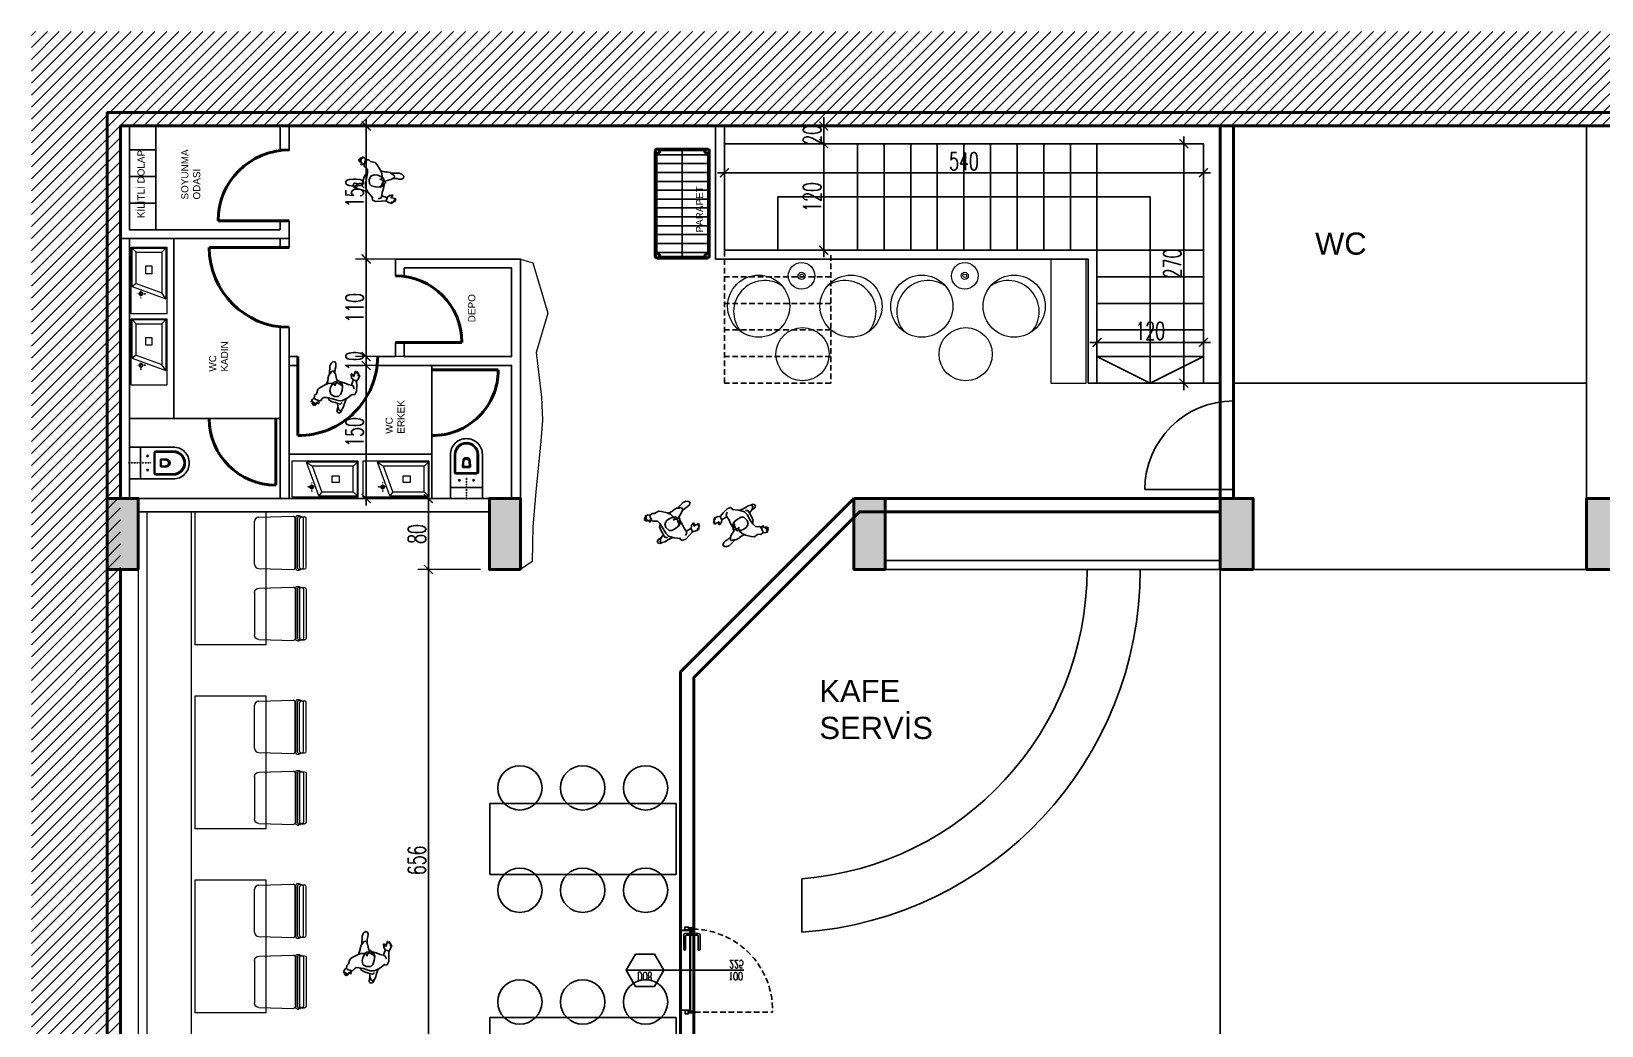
# Model space of a CAD drawing. Header units: millimetres. Extents: x 567392 to 582402, y 4512800 to 4518063.
# Drawn here: x 574276 to 576047, y 4516942 to 4518063 of the extents above; entities that cross this region are included whole.
import ezdxf
from ezdxf.enums import TextEntityAlignment as Align

# ---------------------------------------------------------------- set-up
doc = ezdxf.new("R2010")
doc.units = ezdxf.units.MM
for name, pattern in [('DASHDOT', [1, 0.5, -0.25, 0, -0.25]), ('DASHED2', [9.525, 6.35, -3.175]), ('DOT', [0.25, 0, -0.25])]:
    doc.linetypes.add(name, pattern=pattern)
for name, color, linetype in [('A-DOGRAMA', 2, 'Continuous'), ('A-DOGRAMA-GOR', 1, 'Continuous'), ('A-ETİKET-KAPI', 1, 'Continuous'), ('a-fixture', 2, 'Continuous'), ('A-INCE', 252, 'Continuous'), ('a-people', 8, 'Continuous'), ('a_dim', 1, 'Continuous'), ('a_door_d', 1, 'DASHED2'), ('a_furn', 1, 'Continuous'), ('a_hatch_p1', 1, 'Continuous'), ('a_p1_d', 1, 'DASHED2'), ('a_p2', 2, 'Continuous'), ('a_porselenseramik', 21, 'Continuous'), ('P-KASASAC', 2, 'Continuous'), ('seramik', 251, 'Continuous')]:
    doc.layers.add(name, color=color, linetype=linetype)
for name, color, linetype, lineweight in [('A-olcu', 40, 'Continuous', 5), ('A-STEEL', 1, 'Continuous', 20), ('A-STRC-01', 2, 'Continuous', 40), ('a_tefris', 1, 'Continuous', 0), ('Yazi', 95, 'Continuous', 13)]:
    doc.layers.add(name, color=color, linetype=linetype, lineweight=lineweight)
doc.styles.add('OLCU', font='SIMPLEX.shx', dxfattribs={"width": 0.65})
doc.styles.add('RomanS', font='romans.shx', dxfattribs={"width": 0.6, "height": 16})
doc.styles.get("Standard").update_dxf_attribs({"font": 'Arial.ttf'})
doc.linetypes.add('BATTING', pattern='A,0.00254,-2.54,[134,ltypeshp.shx,S=2.54,R=0,X=-2.54,Y=0],-5.08,[134,ltypeshp.shx,S=2.54,R=180,X=2.54,Y=0],-2.54', length=10.16254)
doc.dimstyles.new('OLCU-İC', dxfattribs={"dimtxt": 20, "dimasz": 10, "dimexe": 12, "dimexo": 10, "dimgap": 3, "dimtad": 1, "dimdec": 0, "dimdsep": 46, "dimtxsty": 'OLCU', "dimblk": 'ARCHTICK', "dimcen": 2, "dimdle": 8, "dimclrd": 73, "dimclre": 1, "dimclrt": 1, "dimadec": 0, "dimazin": 0, "dimtfac": 1, "dimtdec": 0, "dimtix": 1, "dimtmove": 2, "dimatfit": 3, "dimldrblk": 'DOT', "dimfxl": 100, "dimfxlon": 1, "dimtvp": 1, "dimtolj": 1, "dimlwd": -1, "dimlwe": 0, "dimarcsym": 0})

# ---------------------------------------------------------------- blocks, each defined once
blk = doc.blocks.new('A$C4245411F')
for p, q in [((45.1, 0.6), (44.2, -4.7)), ((45.3, 5.4), (45.1, 0.6)), ((46.6, 8.5), (45.3, 5.4)), ((47, 11.2), (46.2, 8.3)), ((48.6, 9.7), (46.6, 8.5)), ((48.8, 12.4), (47, 11.2)), ((49.3, 2.2), (47.7, 0.1)), ((50.3, 7.8), (48.6, 9.7)), ((50.7, 12), (48.8, 12.4)), ((52.3, 2.2), (49.3, 2.2)), ((51.8, 5.3), (50.3, 7.8)), ((51.5, 10.4), (50.7, 12)), ((51.4, 6.4), (51.5, 10.4)), ((52.6, 2.2), (51.8, 5.3)), ((55.1, 1.7), (52.3, 2.2)), ((58.8, 1.6), (55.1, 1.7)), ((62.5, 0.5), (58.8, 1.6)), ((64.3, -1.6), (62.5, 0.5)), ((70.6, 0.5), (69.1, -1.1)), ((71.8, 2.7), (70.6, 0.5)), ((73.2, 3.7), (71.8, 2.7)), ((74, 7), (73.2, 6.7)), ((73.2, 6.7), (73.5, 5.2)), ((75.1, 3.2), (73.2, 3.7)), ((73.5, 5.2), (75.1, 3.2)), ((75, 5.9), (74, 7)), ((75.9, 6.1), (75, 5.9)), ((75.1, 3.1), (77.3, 3)), ((76.6, 9.3), (75.9, 6.1)), ((77.4, 9.3), (76.6, 9.3)), ((77.3, 3), (79.3, 2.2)), ((77.7, 7), (77.4, 9.3)), ((78.3, 10.2), (77.7, 7)), ((79.1, 9.8), (78.3, 10.2)), ((79.2, 6.5), (79.1, 9.8)), ((80, 9), (79.2, 6.5)), ((79.5, 2.2), (81.1, 3.4)), ((79.8, -1.3), (79.5, 2.2)), ((80.7, 8.5), (80, 9)), ((80.4, 5.6), (80.7, 8.5)), ((81.5, 7), (80.4, 5.6)), ((81.1, 3.4), (82.1, 6.4)), ((82.1, 6.4), (81.5, 7)), ((35.5, -11.7), (34.4, -15.7)), ((34.4, -15.7), (35.7, -21.9)), ((38.5, -10.7), (35.5, -11.7)), ((43.2, -5.8), (38.2, -11.8)), ((38.2, -11.8), (38.5, -10.7)), ((48.4, -1.7), (43.2, -5.8)), ((52.7, -1.1), (48.4, -1.7)), ((51.3, -8.4), (50.7, -13.1)), ((50.7, -13.1), (51.2, -18.3)), ((52.1, -18.7), (51.2, -17.2)), ((53.1, -5.8), (51.3, -8.4)), ((60.7, -1.8), (52.7, -1.1)), ((58.1, -4.8), (53.1, -5.8)), ((62.2, -6.3), (58.1, -4.8)), ((59.9, -16.4), (59.6, -18.7)), ((60, -18), (59.9, -16.4)), ((65.5, -1.8), (60.7, -1.8)), ((61.6, -20.4), (63.3, -17.2)), ((63.2, -16.8), (61.9, -18.6)), ((64, -10.3), (62.2, -6.3)), ((63.3, -17.2), (64, -13.6)), ((64, -13.6), (64, -10.3)), ((69.1, -1.1), (65.5, -1.8)), ((66.9, -18), (70.6, -15.6)), ((68.9, -20.8), (69.5, -16.5)), ((70.6, -15.6), (75.6, -11.4)), ((75.6, -11.4), (77.8, -8.7)), ((77.8, -8.7), (78.1, -3.5)), ((78.1, -3.5), (79.8, -1.3)), ((35.5, -30.4), (34.8, -33.8)), ((34.8, -33.8), (35.7, -34.6)), ((36.8, -26.7), (35.5, -30.4)), ((35.7, -21.9), (36.8, -26.7)), ((35.7, -34.6), (36.2, -32.8)), ((36.2, -32.8), (36.4, -35.7)), ((36.7, -26.3), (38.1, -27.4)), ((37.4, -36), (37.5, -35)), ((37.5, -35), (37.8, -37.1)), ((39.5, -20.8), (37.7, -17.9)), ((38.1, -27.4), (40.4, -27.5)), ((41.8, -21.3), (39.5, -20.8)), ((40.5, -37.5), (41.2, -31.5)), ((40.8, -27.5), (41, -26)), ((43.2, -29.8), (40.8, -27.5)), ((41, -26), (41.6, -21.3)), ((41.2, -31.5), (42.1, -32.3)), ((41.6, -21.3), (45.5, -21.3)), ((42.1, -32.3), (43.4, -33.9)), ((44.4, -33.3), (43.2, -29.8)), ((43.4, -33.9), (44.4, -33.3)), ((45.5, -21.3), (50.3, -22.1)), ((50.3, -22.1), (55.8, -22.6)), ((51.2, -18.3), (52.7, -20.9)), ((54, -19.5), (52.1, -18.7)), ((52.7, -20.9), (55, -21.5)), ((56.2, -20.2), (54, -19.5)), ((55, -21.5), (55.9, -21.8)), ((55.9, -21.8), (56.5, -23.2)), ((57.7, -20.6), (56.2, -20.2)), ((56.5, -23.2), (57.4, -23.7)), ((57.4, -23.7), (58.1, -23)), ((58.9, -20.2), (57.7, -20.6)), ((58.1, -23), (58.5, -21.7)), ((58.5, -21.7), (61.6, -20.4)), ((58.5, -23.2), (59.1, -23.4)), ((59.6, -18.7), (58.9, -20.2)), ((59.1, -23.4), (60.4, -26.4)), ((60.7, -18.7), (60, -18)), ((60.4, -26.4), (61.9, -29.8)), ((61.9, -18.6), (60.7, -18.7)), ((61.9, -29.8), (63.6, -31.6)), ((63.3, -34.9), (62.8, -31.3)), ((63.2, -18.7), (66.9, -18)), ((63.2, -37.9), (63.3, -34.9)), ((63.6, -31.6), (64.8, -32.7)), ((64.8, -32.7), (66.5, -32)), ((66.5, -32), (67.4, -29.7)), ((67.4, -29.7), (68.9, -27.1)), ((68.4, -28.5), (69.9, -37.2)), ((68.8, -22), (68.9, -20.8)), ((69.2, -23.2), (68.8, -22)), ((68.9, -27.1), (69.2, -23.2)), ((36.4, -35.7), (37.4, -36)), ((37.8, -37.1), (38.9, -37.4)), ((38.9, -37.4), (39.3, -35.6)), ((39.3, -35.6), (39.7, -37.5)), ((39.7, -37.5), (40.5, -37.5)), ((63.6, -40.7), (63.2, -37.9)), ((64.8, -43), (63.6, -40.7)), ((67.3, -43), (64.8, -43)), ((69.2, -40.4), (67.3, -43)), ((69.9, -37.2), (69.2, -40.4))]:
    blk.add_line(p, q)
blk = doc.blocks.new('_ArchTick')
at = {"const_width": 0.15}
blk.add_lwpolyline([(-0.5, -0.5), (0.5, 0.5)], dxfattribs=at)
blk = doc.blocks.new('*D115')
at = {"layer": 'a_dim', "color": 73, "transparency": 16777216}
blk.add_line((574723.8, 4516792.7), (574723.8, 4517464.7), dxfattribs=at)
at = {"layer": 'a_dim', "color": 1, "lineweight": 0, "transparency": 16777216}
for p, q in [((574782.7, 4517456.7), (574711.8, 4517456.7)), ((574782.7, 4516800.7), (574711.8, 4516800.7))]:
    blk.add_line(p, q, dxfattribs=at)
at = {"layer": 'Defpoints', "color": 0, "transparency": 16777216}
for p in [(574723.8, 4517456.7), (574792.7, 4517456.7), (574792.7, 4516800.7)]:
    blk.add_point(p, dxfattribs=at)
at = {"layer": 'a_dim', "color": 73, "transparency": 16777216, "xscale": 10, "yscale": 10, "zscale": 10}
for p, rotation in [((574723.8, 4517456.7), 90), ((574723.8, 4516800.7), 270)]:
    blk.add_blockref('_ArchTick', p, dxfattribs=dict(at, rotation=rotation))
at = {"layer": 'a_dim', "color": 1, "transparency": 16777216, "insert": (574710.8, 4517128.7), "char_height": 20, "attachment_point": 5, "rotation": 90, "style": 'OLCU'}
blk.add_mtext('\\A1;656', dxfattribs=at)
blk = doc.blocks.new('_Dot')
at = {"color": 0, "linetype": 'ByBlock', "lineweight": -2}
blk.add_line((-0.5, 0), (-1, 0), dxfattribs=at)
at = {"color": 0, "linetype": 'ByBlock', "const_width": 0.5}
blk.add_lwpolyline([(-0.25, 0, 1), (0.25, 0, 1)], format="xyb", close=True, dxfattribs=at)
blk = doc.blocks.new('*D116')
at = {"layer": 'a_dim', "color": 1, "lineweight": 0, "transparency": 16777216}
for p, q in [((574782.7, 4517536.7), (574711.8, 4517536.7)), ((574782.7, 4517456.7), (574711.8, 4517456.7))]:
    blk.add_line(p, q, dxfattribs=at)
at = {"layer": 'a_dim', "color": 73, "transparency": 16777216}
blk.add_line((574723.8, 4517448.7), (574723.8, 4517544.7), dxfattribs=at)
at = {"layer": 'Defpoints', "color": 0, "transparency": 16777216}
for p in [(574723.8, 4517536.7), (574792.7, 4517536.7), (574792.7, 4517456.7)]:
    blk.add_point(p, dxfattribs=at)
at = {"layer": 'a_dim', "color": 73, "transparency": 16777216, "xscale": 10, "yscale": 10, "zscale": 10}
for p, rotation in [((574723.8, 4517536.7), 90), ((574723.8, 4517456.7), 270)]:
    blk.add_blockref('_ArchTick', p, dxfattribs=dict(at, rotation=rotation))
at = {"layer": 'a_dim', "color": 1, "transparency": 16777216, "insert": (574710.8, 4517496.7), "char_height": 20, "attachment_point": 5, "rotation": 90, "style": 'OLCU'}
blk.add_mtext('\\A1;80', dxfattribs=at)
blk = doc.blocks.new('*D117')
at = {"layer": 'a_dim', "color": 73, "transparency": 16777216}
blk.add_line((574653.6, 4517528.7), (574653.6, 4517694.7), dxfattribs=at)
at = {"layer": 'a_dim', "color": 1, "lineweight": 0, "transparency": 16777216}
for p, q in [((574712.4, 4517686.7), (574641.6, 4517686.7)), ((574712.4, 4517536.7), (574641.6, 4517536.7))]:
    blk.add_line(p, q, dxfattribs=at)
at = {"layer": 'Defpoints', "color": 0, "transparency": 16777216}
for p in [(574653.6, 4517686.7), (574722.4, 4517686.7), (574722.4, 4517536.7)]:
    blk.add_point(p, dxfattribs=at)
at = {"layer": 'a_dim', "color": 73, "transparency": 16777216, "xscale": 10, "yscale": 10, "zscale": 10}
for p, rotation in [((574653.6, 4517686.7), 90), ((574653.6, 4517536.7), 270)]:
    blk.add_blockref('_ArchTick', p, dxfattribs=dict(at, rotation=rotation))
at = {"layer": 'a_dim', "color": 1, "transparency": 16777216, "insert": (574640.6, 4517611.7), "char_height": 20, "attachment_point": 5, "rotation": 90, "style": 'OLCU'}
blk.add_mtext('\\A1;150', dxfattribs=at)
blk = doc.blocks.new('A$C7D9B4CFC')
at = {"linetype": 'DASHDOT', "ltscale": 0.2}
blk.add_line((0, 14), (0, -11.5), dxfattribs=at)
for p, q in [((-13.5, -17.3), (-13.5, -37)), ((-12.2, -17.3), (-12.2, -37)), ((11.5, -15.3), (-11.5, -15.3)), ((-11.2, -16.3), (11.2, -16.3)), ((12.2, -17.3), (12.2, -37)), ((13.5, -37), (13.5, -17.3)), ((-2.9, -23.5), (2.9, -23.5))]:
    blk.add_line(p, q)
blk.add_lwpolyline([(-18, 0), (-18, 12.5), (18, 12.5), (18, 0)])
for points in [[(0, -55, 0.414214), (18, -37), (18, 0), (-18, 0), (-18, -37, 0.414214)], [(-0.2, -33.5), (0.2, -33.5, 0.400971), (4.2, -29.7), (4.5, -23.5, 0.427581), (3.5, -22.5), (-3.5, -22.5, 0.427581), (-4.5, -23.5), (-4.2, -29.7, 0.400971)]]:
    blk.add_lwpolyline(points, format="xyb", close=True)
blk.add_lwpolyline([(-2.9, -23.5, 0.429678), (-3.4, -24), (-3.2, -28.8, 0.400971), (-0.2, -31.7), (0.2, -31.7, 0.400971), (3.2, -28.8), (3.4, -24, 0.429678), (2.9, -23.5)], format="xyb")
for centre in [(-8, -8), (8, -8)]:
    blk.add_circle(centre, 0.8)
for centre, radius, start, end in [((-11.5, -17.3), 2, 90, 180), ((-11.2, -17.3), 1, 90, 180), ((11.2, -17.3), 1, 0, 90), ((11.5, -17.3), 2, 0, 90), ((0, -37), 13.5, 180, 270), ((0, -37), 12.2, 180, 270), ((0, -37), 12.2, 270, 0), ((0, -37), 13.5, 270, 0)]:
    blk.add_arc(centre, radius, start, end)
blk = doc.blocks.new('A$C3D5E6B25')
at = {"color": 0, "linetype": 'Continuous', "lineweight": 15}
for p, q in [((-75, 0), (-75, -40)), ((0, 0), (-75, 0)), ((0, -40), (0, 0)), ((-30.5, -1), (-74, -1)), ((-74, -1), (-74, -39)), ((-30.5, -1), (-16.7, -39)), ((-75, -40), (0, -40)), ((-74, -39), (-16.7, -39))]:
    blk.add_line(p, q, dxfattribs=at)
at = {"color": 8, "linetype": 'Continuous', "lineweight": 15}
for p, q in [((-69.4, -5.6), (-74, -1)), ((-34, -5.6), (-69.4, -5.6)), ((-69.4, -5.6), (-69.4, -34.4)), ((-53.9, -16.4), (-53.9, -23.2)), ((-45.1, -16.4), (-53.9, -16.4)), ((-45.1, -23.2), (-45.1, -16.4)), ((-34, -5.6), (-30.5, -1)), ((-34, -5.6), (-23.5, -34.4)), ((-69.4, -34.4), (-74, -39)), ((-69.4, -34.4), (-23.5, -34.4)), ((-53.9, -23.2), (-45.1, -23.2)), ((-16.7, -39), (-23.5, -34.4))]:
    blk.add_line(p, q, dxfattribs=at)
at = {"linetype": 'DOT'}
for p, q in [((-27.5, -11), (-17.5, -11)), ((-22.5, -6), (-22.5, -16))]:
    blk.add_line(p, q, dxfattribs=at)
blk.add_circle((-22.5, -11), 2)
blk = doc.blocks.new('*D153')
at = {"layer": 'a_dim', "color": 1, "lineweight": 0, "transparency": 16777216}
for p, q in [((574712.4, 4517806.7), (574641.6, 4517806.7)), ((574712.4, 4517696.7), (574641.6, 4517696.7))]:
    blk.add_line(p, q, dxfattribs=at)
at = {"layer": 'a_dim', "color": 73, "transparency": 16777216}
blk.add_line((574653.6, 4517688.7), (574653.6, 4517814.7), dxfattribs=at)
at = {"layer": 'Defpoints', "color": 0, "transparency": 16777216}
for p in [(574653.6, 4517806.7), (574722.4, 4517806.7), (574722.4, 4517696.7)]:
    blk.add_point(p, dxfattribs=at)
at = {"layer": 'a_dim', "color": 73, "transparency": 16777216, "xscale": 10, "yscale": 10, "zscale": 10}
for p, rotation in [((574653.6, 4517806.7), 90), ((574653.6, 4517696.7), 270)]:
    blk.add_blockref('_ArchTick', p, dxfattribs=dict(at, rotation=rotation))
at = {"layer": 'a_dim', "color": 1, "transparency": 16777216, "insert": (574640.6, 4517751.7), "char_height": 20, "attachment_point": 5, "rotation": 90, "style": 'OLCU'}
blk.add_mtext('\\A1;110', dxfattribs=at)
blk = doc.blocks.new('*D176')
at = {"layer": 'a_dim', "color": 73, "transparency": 16777216}
blk.add_line((574653.6, 4517798.7), (574653.6, 4517964.7), dxfattribs=at)
at = {"layer": 'a_dim', "color": 1, "lineweight": 0, "transparency": 16777216}
for p, q in [((574712.4, 4517956.7), (574641.6, 4517956.7)), ((574712.4, 4517806.7), (574641.6, 4517806.7))]:
    blk.add_line(p, q, dxfattribs=at)
at = {"layer": 'Defpoints', "color": 0, "transparency": 16777216}
for p in [(574653.6, 4517956.7), (574722.4, 4517956.7), (574722.4, 4517806.7)]:
    blk.add_point(p, dxfattribs=at)
at = {"layer": 'a_dim', "color": 73, "transparency": 16777216, "xscale": 10, "yscale": 10, "zscale": 10}
for p, rotation in [((574653.6, 4517956.7), 90), ((574653.6, 4517806.7), 270)]:
    blk.add_blockref('_ArchTick', p, dxfattribs=dict(at, rotation=rotation))
at = {"layer": 'a_dim', "color": 1, "transparency": 16777216, "insert": (574640.6, 4517881.7), "char_height": 20, "attachment_point": 5, "rotation": 90, "style": 'OLCU'}
blk.add_mtext('\\A1;150', dxfattribs=at)
blk = doc.blocks.new('*D177')
at = {"layer": 'a_dim', "color": 1, "lineweight": 0, "transparency": 16777216}
for p, q in [((574686.7, 4517696.7), (574641.6, 4517696.7)), ((574686.7, 4517686.7), (574641.6, 4517686.7))]:
    blk.add_line(p, q, dxfattribs=at)
at = {"layer": 'a_dim', "color": 73, "transparency": 16777216}
for p, q in [((574653.6, 4517696.7), (574653.6, 4517706.7)), ((574653.6, 4517696.7), (574653.6, 4517686.7)), ((574653.6, 4517686.7), (574653.6, 4517676.7))]:
    blk.add_line(p, q, dxfattribs=at)
at = {"layer": 'Defpoints', "color": 0, "transparency": 16777216}
for p in [(574696.7, 4517696.7), (574653.6, 4517686.7), (574696.7, 4517686.7)]:
    blk.add_point(p, dxfattribs=at)
at = {"layer": 'a_dim', "color": 73, "transparency": 16777216, "xscale": 10, "yscale": 10, "zscale": 10}
for p, rotation in [((574653.6, 4517696.7), 270), ((574653.6, 4517686.7), 90)]:
    blk.add_blockref('_ArchTick', p, dxfattribs=dict(at, rotation=rotation))
at = {"layer": 'a_dim', "color": 3, "transparency": 16777216, "insert": (574640.6, 4517691.7), "char_height": 20, "attachment_point": 5, "rotation": 90, "style": 'OLCU'}
blk.add_mtext('\\A1;10', dxfattribs=at)
blk = doc.blocks.new('A$C122C3492')
at = {"layer": 'A-DOGRAMA-GOR'}
for p, q in [((-0.9, -4.9), (-0.9, -0.2)), ((1.1, -3.8), (1.1, -0.2)), ((1.1, -3.8), (1.1, -0.2)), ((17.1, -6.9), (1.1, -6.9)), ((17.1, -6.9), (1.1, -6.9)), ((16.1, -4.8), (2.1, -4.8)), ((17, -4.8), (2.1, -4.8))]:
    blk.add_line(p, q, dxfattribs=at)
blk.add_lwpolyline([(-2.4, 0), (2.4, 0), (2.4, -0.2), (-2.4, -0.2)], close=True, dxfattribs=at)
for centre, radius, start, end in [((1.1, -4.9), 2, 180, 270), ((1.1, -4.9), 2, 180, 270), ((2.1, -3.8), 1, 180, 270), ((2.1, -3.8), 1, 180, 270), ((17, -5.9), 1.05, 270, 90)]:
    blk.add_arc(centre, radius, start, end, dxfattribs=at)
blk = doc.blocks.new('A$C76DB3788')
at = {"layer": 'A-INCE'}
h = blk.add_hatch(color=256, dxfattribs=at)
h.paths.add_polyline_path([(3.1, -6), (3.1, -5.7), (3.1, -5.7, 0.260939), (3.3, -5.6), (3.3, -5.5, -0.289063), (3.1, -5.6), (3.1, -5.3, 0.260939), (3.3, -5.1), (3.3, -5.1, -0.289063), (3.1, -5.2), (3.1, -5.1, -0.38251), (3.3, -4.7), (3.3, -4.5), (2.4, -4.5), (2.4, -4.7, -0.289063), (2.2, -4.6), (2.2, -4.6, 0.260939), (2.4, -4.8), (2.4, -5.2, -0.289063), (2.2, -5.1), (2.2, -5.1, 0.260939), (2.4, -5.3), (2.4, -5.6, -0.289063), (2.2, -5.5), (2.2, -5.6, 0.260939), (2.4, -5.7), (2.4, -6)])
h.paths.add_polyline_path([(3.1, -5.9), (3.1, -5.3), (2.4, -5.3), (2.4, -5.9)], flags=16)
blk.add_lwpolyline([(2.4, -6), (2.4, -5.7, -0.260939), (2.2, -5.6), (2.2, -5.5, 0.289063), (2.4, -5.6), (2.4, -5.3, -0.260939), (2.2, -5.1), (2.2, -5.1, 0.289063), (2.4, -5.2), (2.4, -4.8, -0.260939), (2.2, -4.6), (2.2, -4.6, 0.289063), (2.4, -4.7), (2.4, -4.5), (3.3, -4.5), (3.3, -4.7, 0.38251), (3.1, -5.1), (3.1, -5.2, 0.289063), (3.3, -5.1), (3.3, -5.1, -0.260939), (3.1, -5.3), (3.1, -5.6, 0.289063), (3.3, -5.5), (3.3, -5.6, -0.260939), (3.1, -5.7), (3.1, -5.7), (3.1, -6), (2.4, -6)], format="xyb", close=True, dxfattribs=at)
for points in [[(3.1, -5.9), (3.1, -5.3), (2.4, -5.3), (2.4, -5.9), (3.1, -5.9)], [(2.4, -5.9), (2.4, -5.3), (3.1, -5.3), (3.1, -5.9), (2.4, -5.9)]]:
    blk.add_lwpolyline(points, close=True, dxfattribs=at)
at = {"layer": 'A-STEEL'}
for points in [[(3.7, -10.2), (0, -10.2), (0, -6.2), (3.7, -6.2)], [(3.4, -9.9), (0.3, -9.9), (0.3, -6.5), (3.4, -6.5)]]:
    blk.add_lwpolyline(points, close=True, dxfattribs=at)
at = {"layer": 'a_hatch_p1', "linetype": 'BATTING', "ltscale": 2.5}
for q in [(1, -6.3), (1, -5.9)]:
    blk.add_line((1, -0.2), q, dxfattribs=at)
at = {"layer": 'P-KASASAC'}
blk.add_lwpolyline([(2.2, -5.8), (2.2, -0.4, 0.414214), (1.8, 0), (0.4, 0, 0.414214), (0, -0.4), (0, -1.2), (0.2, -1.2), (0.2, -0.4, -0.414214), (0.4, -0.1), (1.8, -0.1, -0.414214), (2.1, -0.4), (2.1, -5.8, 0.420257), (2.4, -6.1), (3.6, -6.1), (3.5, -5, -1.08582), (3.9, -5), (3.9, -14.6, -0.414214), (3.6, -14.8), (0.4, -14.8, -0.414214), (0.2, -14.6), (0.2, -13.8), (0, -13.8), (0, -14.6, 0.414214), (0.4, -15), (3.6, -15, 0.414214), (4, -14.6), (4, -5, 1.079301), (3.3, -5), (3.4, -6), (2.4, -6, -0.424405)], format="xyb", close=True, dxfattribs=at)
blk = doc.blocks.new('*U352')
blk.add_lwpolyline([(0.352, -0.203), (0.117, -0.203), (0, 0), (0.117, 0.203), (0.352, 0.203), (0.469, 0)], close=True)
blk.add_lwpolyline([(-1.005, 0), (0.469, 0)])
at = {"style": 'RomanS', "width": 0.7}
for tag, p in [('100', (-0.355, 0.075)), ('W000', (0.236, 0.075)), ('500', (-0.355, -0.075)), ('G000', (0.238, -0.075))]:
    blk.add_attdef(tag, text='', height=0.1, dxfattribs=at).set_placement(p, align=Align.MIDDLE)
blk = doc.blocks.new('kapi_wc_sabitkasa')
at = {"layer": 'A-DOGRAMA', "extrusion": (0, 0, -1)}
for p, q in [((-90.5, 4.5), (-90.5, 0)), ((2.5, 4.5), (2.5, 0))]:
    blk.add_line(p, q, dxfattribs=at)
at = {"layer": 'A-DOGRAMA'}
for p, q in [((-90.5, 4.5), (2.5, 4.5)), ((-90.5, 0), (2.5, 0))]:
    blk.add_line(p, q, dxfattribs=at)
blk.add_circle((3.3, -1), 0.8, dxfattribs=at)
at = {"layer": 'A-INCE'}
for p, q in [((-90, 4), (-83.5, 0.5)), ((-90, 0.5), (-83.5, 4)), ((-90, 4), (2, 4)), ((-90, 0.5), (2, 0.5))]:
    blk.add_line(p, q, dxfattribs=at)
at = {"layer": 'A-INCE', "extrusion": (0, 0, -1)}
blk.add_line((2, 4), (2, 0.5), dxfattribs=at)
at = {"layer": 'A-INCE'}
blk.add_lwpolyline([(-83.5, 0.5), (-83.5, 4), (-90, 4), (-90, 0.5), (-83.5, 0.5)], dxfattribs=at)
blk.add_circle((3.3, -1), 0.4, dxfattribs=at)
at = {"layer": 'a_door_d'}
blk.add_line((-89.4, 15), (1.1, 15), dxfattribs=at)
blk.add_lwpolyline([(3.3, -1), (3.3, -88.6)], dxfattribs=at)
blk.add_arc((0.9, 2.7), 91.4, 181.0268, 271.5178, dxfattribs=at)
at = {"layer": 'A-DOGRAMA', "xscale": -0.9999999999999998, "rotation": 180}
blk.add_blockref('A$C76DB3788', (-93, 0), dxfattribs=at)
at = {"layer": 'A-DOGRAMA', "rotation": 180}
blk.add_blockref('A$C76DB3788', (5, 0), dxfattribs=at)
at = {"layer": 'A-ETİKET-KAPI', "color": 251}
ref = blk.add_blockref('*U352', (-44, 34), dxfattribs=dict(at, xscale=-90, yscale=90, zscale=90.00000000000001, rotation=270))
ref.add_attrib('W000', 'D08', dxfattribs={"layer": '0', "height": 9, "rotation": 270, "style": 'RomanS', "width": 0.7}).set_placement((-37.3, 55.2), align=Align.MIDDLE)
ref.add_attrib('500', '225', dxfattribs={"layer": '0', "height": 9, "rotation": 270, "style": 'RomanS', "width": 0.7}).set_placement((-50.8, -48.1), align=Align.MIDDLE)
ref.add_attrib('100', '100', dxfattribs={"layer": '0', "height": 9, "rotation": 270, "style": 'RomanS', "width": 0.7}).set_placement((-37.3, -47.1), align=Align.MIDDLE)
at = {"layer": 'A-olcu', "xscale": -0.9999999999999998, "rotation": 180}
blk.add_blockref('A$C122C3492', (-84.7, 4.5), dxfattribs=at)
at = {"layer": 'A-olcu'}
blk.add_blockref('A$C122C3492', (-84.7, 0), dxfattribs=at)
blk = doc.blocks.new('koln_1')
at = {"layer": 'A-STRC-01'}
h = blk.add_hatch(color=256, dxfattribs=at)
h.dxf.hatch_style = 1
h.paths.add_polyline_path([(-2495, 1276), (-2530, 1276), (-2530, 1356), (-2495, 1356)])
h = blk.add_hatch(color=256, dxfattribs=at)
h.dxf.hatch_style = 1
h.paths.add_polyline_path([(-2064, 1276), (-2099, 1276), (-2099, 1356), (-2064, 1356)])
h = blk.add_hatch(color=256, dxfattribs=at)
h.dxf.hatch_style = 1
h.paths.add_polyline_path([(-1688, 1356), (-1653, 1356), (-1653, 1276), (-1688, 1276)])
h = blk.add_hatch(color=256, dxfattribs=at)
h.dxf.hatch_style = 1
h.paths.add_polyline_path([(-1238, 1276), (-1275, 1276), (-1275, 1356), (-1238, 1356)])
h.paths.add_polyline_path([(-828, 1276), (-862, 1276), (-862, 1356), (-828, 1356)])
h.paths.add_polyline_path([(-448, 1276), (-413, 1276), (-413, 1356), (-448, 1356)])
h.paths.add_polyline_path([(-35, 1276), (0, 1276), (0, 1356), (-35, 1356)])
h.paths.add_polyline_path([(-35, 540), (0, 540), (0, 620), (-35, 620)])
h.paths.add_polyline_path([(-448, 540), (-413, 540), (-413, 620), (-448, 620)])
h.paths.add_polyline_path([(-828, 540), (-862, 540), (-862, 620), (-828, 620)])
h.paths.add_polyline_path([(-1238, 540), (-1275, 540), (-1275, 620), (-1238, 620)])
h.paths.add_polyline_path([(-1238, 0), (-1275, 0), (-1275, 80), (-1238, 80)])
h.paths.add_polyline_path([(-828, 0), (-862, 0), (-862, 80), (-828, 80)])
h.paths.add_polyline_path([(-448, 0), (-413, 0), (-413, 80), (-448, 80)])
h.paths.add_polyline_path([(-35, 0), (0, 0), (0, 80), (-35, 80)])
at = {"layer": 'A-STRC-01', "color": 3}
for points in [[(-2495, 1276), (-2530, 1276), (-2530, 1356), (-2495, 1356)], [(-2064, 1276), (-2099, 1276), (-2099, 1356), (-2064, 1356)], [(-1688, 1356), (-1653, 1356), (-1653, 1276), (-1688, 1276)], [(-1238, 1276), (-1275, 1276), (-1275, 1356), (-1238, 1356)], [(-828, 1276), (-862, 1276), (-862, 1356), (-828, 1356)]]:
    blk.add_lwpolyline(points, close=True, dxfattribs=at)
blk = doc.blocks.new('*D381')
at = {"layer": 'a_dim', "color": 73, "transparency": 16777216}
blk.add_line((575169.5, 4517808.7), (575169.5, 4517944.7), dxfattribs=at)
at = {"layer": 'a_dim', "color": 1, "lineweight": 0, "transparency": 16777216}
for p, q in [((575197.7, 4517936.7), (575157.5, 4517936.7)), ((575197.7, 4517816.7), (575157.5, 4517816.7))]:
    blk.add_line(p, q, dxfattribs=at)
at = {"layer": 'Defpoints', "color": 0, "transparency": 16777216}
for p in [(575169.5, 4517936.7), (575207.7, 4517936.7), (575207.7, 4517816.7)]:
    blk.add_point(p, dxfattribs=at)
at = {"layer": 'a_dim', "color": 73, "transparency": 16777216, "xscale": 10, "yscale": 10, "zscale": 10}
for p, rotation in [((575169.5, 4517936.7), 90), ((575169.5, 4517816.7), 270)]:
    blk.add_blockref('_ArchTick', p, dxfattribs=dict(at, rotation=rotation))
at = {"layer": 'a_dim', "color": 3, "transparency": 16777216, "insert": (575156.5, 4517876.7), "char_height": 20, "attachment_point": 5, "rotation": 90, "style": 'OLCU'}
blk.add_mtext('\\A1;120', dxfattribs=at)
blk = doc.blocks.new('*D382')
at = {"layer": 'a_dim', "color": 73, "transparency": 16777216}
for p, q in [((575169.5, 4517956.7), (575169.5, 4517966.7)), ((575169.5, 4517936.7), (575169.5, 4517956.7)), ((575169.5, 4517936.7), (575169.5, 4517926.7))]:
    blk.add_line(p, q, dxfattribs=at)
at = {"layer": 'a_dim', "color": 1, "lineweight": 0, "transparency": 16777216}
for p, q in [((575197, 4517956.7), (575157.5, 4517956.7)), ((575197, 4517936.7), (575157.5, 4517936.7))]:
    blk.add_line(p, q, dxfattribs=at)
at = {"layer": 'Defpoints', "color": 0, "transparency": 16777216}
for p in [(575169.5, 4517956.7), (575207, 4517956.7), (575207, 4517936.7)]:
    blk.add_point(p, dxfattribs=at)
at = {"layer": 'a_dim', "color": 73, "transparency": 16777216, "xscale": 10, "yscale": 10, "zscale": 10}
for p, rotation in [((575169.5, 4517956.7), 270), ((575169.5, 4517936.7), 90)]:
    blk.add_blockref('_ArchTick', p, dxfattribs=dict(at, rotation=rotation))
at = {"layer": 'a_dim', "color": 3, "transparency": 16777216, "insert": (575156.5, 4517946.7), "char_height": 20, "attachment_point": 5, "rotation": 90, "style": 'OLCU'}
blk.add_mtext('\\A1;20', dxfattribs=at)
blk = doc.blocks.new('*D383')
at = {"layer": 'a_dim', "color": 1, "lineweight": 0, "transparency": 16777216}
for p, q in [((575057.7, 4517896.7), (575057.7, 4517916)), ((575597.7, 4517896.7), (575597.7, 4517916))]:
    blk.add_line(p, q, dxfattribs=at)
at = {"layer": 'a_dim', "color": 73, "transparency": 16777216}
blk.add_line((575049.7, 4517904), (575605.7, 4517904), dxfattribs=at)
at = {"layer": 'Defpoints', "color": 0, "transparency": 16777216}
for p in [(575597.7, 4517904), (575057.7, 4517886.7), (575597.7, 4517886.7)]:
    blk.add_point(p, dxfattribs=at)
at = {"layer": 'a_dim', "color": 73, "transparency": 16777216, "xscale": 10, "yscale": 10, "zscale": 10, "rotation": 180}
blk.add_blockref('_ArchTick', (575057.7, 4517904), dxfattribs=at)
at = {"layer": 'a_dim', "color": 73, "transparency": 16777216, "xscale": 10, "yscale": 10, "zscale": 10}
blk.add_blockref('_ArchTick', (575597.7, 4517904), dxfattribs=at)
at = {"layer": 'a_dim', "color": 3, "transparency": 16777216, "insert": (575327.7, 4517917), "char_height": 20, "attachment_point": 5, "style": 'OLCU'}
blk.add_mtext('\\A1;540', dxfattribs=at)
blk = doc.blocks.new('*D384')
at = {"layer": 'a_dim', "color": 73, "transparency": 16777216}
blk.add_line((575469.7, 4517712.7), (575605.7, 4517712.7), dxfattribs=at)
at = {"layer": 'a_dim', "color": 1, "lineweight": 0, "transparency": 16777216}
for p, q in [((575477.7, 4517676.7), (575477.7, 4517724.7)), ((575597.7, 4517676.7), (575597.7, 4517724.7))]:
    blk.add_line(p, q, dxfattribs=at)
at = {"layer": 'Defpoints', "color": 0, "transparency": 16777216}
for p in [(575597.7, 4517712.7), (575477.7, 4517666.7), (575597.7, 4517666.7)]:
    blk.add_point(p, dxfattribs=at)
at = {"layer": 'a_dim', "color": 73, "transparency": 16777216, "xscale": 10, "yscale": 10, "zscale": 10, "rotation": 180}
blk.add_blockref('_ArchTick', (575477.7, 4517712.7), dxfattribs=at)
at = {"layer": 'a_dim', "color": 73, "transparency": 16777216, "xscale": 10, "yscale": 10, "zscale": 10}
blk.add_blockref('_ArchTick', (575597.7, 4517712.7), dxfattribs=at)
at = {"layer": 'a_dim', "color": 3, "transparency": 16777216, "insert": (575537.7, 4517725.7), "char_height": 20, "attachment_point": 5, "style": 'OLCU'}
blk.add_mtext('\\A1;120', dxfattribs=at)
blk = doc.blocks.new('*D385')
at = {"layer": 'a_dim', "color": 73, "transparency": 16777216}
blk.add_line((575575.6, 4517658.7), (575575.6, 4517944.7), dxfattribs=at)
at = {"layer": 'a_dim', "color": 1, "lineweight": 0, "transparency": 16777216}
for p, q in [((575579.8, 4517936.7), (575563.6, 4517936.7)), ((575579.8, 4517666.7), (575563.6, 4517666.7))]:
    blk.add_line(p, q, dxfattribs=at)
at = {"layer": 'Defpoints', "color": 0, "transparency": 16777216}
for p in [(575575.6, 4517936.7), (575589.8, 4517936.7), (575589.8, 4517666.7)]:
    blk.add_point(p, dxfattribs=at)
at = {"layer": 'a_dim', "color": 73, "transparency": 16777216, "xscale": 10, "yscale": 10, "zscale": 10}
for p, rotation in [((575575.6, 4517936.7), 90), ((575575.6, 4517666.7), 270)]:
    blk.add_blockref('_ArchTick', p, dxfattribs=dict(at, rotation=rotation))
at = {"layer": 'a_dim', "color": 3, "transparency": 16777216, "insert": (575562.6, 4517801.7), "char_height": 20, "attachment_point": 5, "rotation": 90, "style": 'OLCU'}
blk.add_mtext('\\A1;270', dxfattribs=at)
blk = doc.blocks.new('A$C1CF9497D')
for p, q in [((-58.6, 107), (-58.6, 112.7)), ((-58.6, 105.6), (-58.6, 107)), ((54.9, 116.7), (-54.6, 116.7)), ((54.9, 111), (-54.6, 111)), ((58.9, 107), (58.9, 112.7)), ((58.9, 105.6), (58.9, 107)), ((-61.4, 97), (-61.4, 99)), ((-58.1, 9.8), (-60, 88.1)), ((-59.9, 101.4), (-59.9, 103.1)), ((57.7, 93), (-57.4, 93)), ((56, 92.1), (-56, 92.1)), ((56.2, 97.4), (-55.9, 97.4)), ((54.9, 101.6), (-54.6, 101.6)), ((58.1, 9.8), (60, 88.1)), ((60.2, 101.4), (60.2, 103.1)), ((61.7, 97), (61.7, 99)), ((48.1, 0), (-48.1, 0))]:
    blk.add_line(p, q)
for centre, radius, start, end in [((-54.6, 112.7), 4, 90, 180), ((-54.6, 107), 4, 90, 180), ((54.9, 112.7), 4, 0, 90), ((54.9, 107), 4, 0, 90), ((-57.4, 99), 4, 128.8737, 180), ((-57.4, 97), 4, 180, 270), ((-56, 88.1), 4, 90, 180), ((-55.9, 103.1), 4, 131.6708, 180), ((-55.9, 101.4), 4, 180, 270), ((-54.6, 105.6), 4, 180, 270), ((54.9, 105.6), 4, 270, 0), ((56, 88.1), 4, 0, 90), ((56.2, 101.4), 4, 270, 0), ((57.7, 97), 4, 270, 0), ((56.2, 103.1), 4, 0, 48.3292), ((57.7, 99), 4, 0, 51.1263), ((-48.1, 10), 10, 181.3627, 270), ((48.1, 10), 10, 270, 358.6373)]:
    blk.add_arc(centre, radius, start, end)

msp = doc.modelspace()

# ---------------------------------------------------------------- hatches: boundary and pattern name
h = msp.add_hatch()
h.set_pattern_fill('ANSI31', color=256, scale=3, angle=-63.731463)
h.set_pattern_definition([(45, (571410.925, 4515449.496), (-6.735192, 6.735192), [])])
h.paths.add_polyline_path([(574376.734, 4516180.735), (574376.567, 4517956.735), (575616.65, 4517956.735), (575619.65, 4517956.735), (576443.65, 4517956.735), (576443.65, 4517926.528), (576443.65, 4517456.735), (576896.65, 4517456.735), (576896.65, 4518063.349), (574276.165, 4518063.349), (574276.165, 4516180.735)])

# ---------------------------------------------------------------- linework, layer by layer
at = {"color": 1, "ltscale": 5}
for p, q in [((575010.052, 4517929.749), (575010.052, 4517808.749)), ((575039.552, 4517924.249), (574980.552, 4517924.249)), ((575039.552, 4517924.249), (574980.552, 4517924.249)), ((575039.552, 4517914.249), (574980.552, 4517914.249)), ((575039.552, 4517904.249), (574980.552, 4517904.249)), ((575039.552, 4517894.249), (574980.552, 4517894.249)), ((575039.552, 4517884.249), (574980.552, 4517884.249)), ((575039.552, 4517874.249), (574980.552, 4517874.249)), ((575039.552, 4517864.249), (574980.552, 4517864.249)), ((575039.552, 4517854.249), (574980.552, 4517854.249)), ((575039.552, 4517844.249), (574980.552, 4517844.249)), ((575039.552, 4517834.249), (574980.552, 4517834.249)), ((575039.552, 4517824.249), (574980.552, 4517824.249)), ((575039.552, 4517814.249), (574980.552, 4517814.249))]:
    msp.add_line(p, q, dxfattribs=at)
for points in [[(576443.65, 4517456.735), (576029.65, 4517456.735), (576029.65, 4517956.735)], [(575631.65, 4517666.735), (576029.65, 4517666.735)]]:
    msp.add_lwpolyline(points)
at = {"color": 1}
msp.add_lwpolyline([(575057.65, 4517936.735), (575597.65, 4517936.735), (575597.65, 4517666.735), (575616.65, 4517666.735)], dxfattribs=at)
at = {"layer": 'A-STRC-01'}
for p, q in [((574979.552, 4517810.249), (574979.552, 4517928.249)), ((574980.552, 4517812.249), (574980.552, 4517926.249)), ((574982.052, 4517930.749), (575038.052, 4517930.749)), ((574984.052, 4517929.749), (575036.052, 4517929.749)), ((575039.552, 4517812.25), (575039.552, 4517926.249)), ((575040.552, 4517810.249), (575040.552, 4517928.239)), ((575038.052, 4517807.749), (574982.052, 4517807.749)), ((575036.052, 4517808.749), (574984.052, 4517808.749)), ((574984.052, 4517808.749), (575036.052, 4517808.749))]:
    msp.add_line(p, q, dxfattribs=at)
for points in [[(574361.65, 4516260.735), (574361.65, 4517971.735), (576891.65, 4517971.735), (576891.65, 4516260.735)], [(576876.65, 4517536.735), (576876.65, 4517956.735), (574376.65, 4517956.735), (574376.65, 4517536.735)], [(574486.65, 4517849.735), (574566.65, 4517849.735)], [(574566.65, 4517819.735), (574476.65, 4517819.735)], [(574761.663, 4517712.735), (574686.663, 4517712.735)], [(574576.65, 4517696.735), (574576.65, 4517607.735)], [(574802.65, 4517681.735), (574727.65, 4517681.735)], [(574551.736, 4517551.735), (574551.736, 4517626.735)], [(574376.65, 4517456.735), (574376.65, 4516800.735)]]:
    msp.add_lwpolyline(points, dxfattribs=at)
at = {"layer": 'A-STRC-01', "color": 3}
for points in [[(575616.65, 4517956.735), (575616.65, 4517536.735)], [(575631.65, 4517956.735), (575631.65, 4517536.735)], [(574827.65, 4516800.735), (575008.15, 4516800.735), (575008.15, 4517341.235), (575203.65, 4517536.735)], [(575203.65, 4517536.735), (575616.65, 4517536.735)], [(574827.65, 4516785.735), (575023.15, 4516785.735), (575023.15, 4517335.022), (575209.864, 4517521.735), (575616.65, 4517521.735)]]:
    msp.add_lwpolyline(points, dxfattribs=at)
at = {"layer": 'A-STRC-01'}
for centre in [(574982.052, 4517928.249), (575038.052, 4517928.249), (574982.052, 4517810.249), (575038.052, 4517810.249)]:
    msp.add_circle(centre, 2.5, dxfattribs=at)
for centre, radius, start, end in [((574566.65, 4517849.735), 80, 90, 180), ((574566.65, 4517819.735), 90, 180, 270), ((574686.663, 4517712.735), 75, 0, 90), ((574577.499, 4517696.882), 89.151, 269.454399, 359.905432), ((574728.498, 4517681.882), 74.152, 269.344747, 359.886194), ((574551.736, 4517626.735), 75, 180, 270)]:
    msp.add_arc(centre, radius, start, end, dxfattribs=at)
at = {"layer": 'a_furn'}
for points in [[(574386.65, 4517839.735), (574416.65, 4517839.735), (574416.65, 4517956.735), (574386.65, 4517956.735)], [(574436.736, 4517626.735), (574436.65, 4517829.735), (574386.65, 4517829.735), (574386.736, 4517626.735)], [(574386.65, 4517536.735), (574556.736, 4517536.735), (574556.736, 4517626.735), (574386.65, 4517626.735)], [(574727.722, 4517586.741), (574566.736, 4517586.735), (574566.736, 4517536.735), (574727.722, 4517536.741)], [(574793.086, 4517112.712), (574793.086, 4517192.712), (575003.086, 4517192.712), (575003.086, 4517112.712)], [(574793.086, 4516871.37), (574793.086, 4516951.37), (575003.086, 4516951.37), (575003.086, 4516871.37)]]:
    msp.add_lwpolyline(points, close=True, dxfattribs=at)
for points in [[(574416.65, 4517929.735), (574386.65, 4517929.735)], [(574416.65, 4517899.735), (574386.65, 4517899.735)], [(574416.65, 4517869.735), (574386.65, 4517869.735)], [(574727.65, 4517686.735), (574727.736, 4517536.735)], [(575238.65, 4517466.735), (575616.65, 4517466.735)], [(575238.65, 4517456.735), (575616.65, 4517456.735)], [(575466.507, 4517456.735), (575526.507, 4517456.735)], [(575144.962, 4517047.724), (575144.962, 4517107.894)]]:
    msp.add_lwpolyline(points, dxfattribs=at)
for centre in [(574826.918, 4517210.409), (574897.784, 4517210.409), (574968.651, 4517210.409), (574826.918, 4517095.016), (574897.784, 4517095.016), (574968.651, 4517095.016), (574826.918, 4516969.066), (574897.784, 4516969.066), (574968.651, 4516969.066)]:
    msp.add_circle(centre, 25, dxfattribs=at)
for radius, start in [(350, 274.663295), (410, 273.979667)]:
    msp.add_arc((575116.507, 4517456.735), radius, start, 0, dxfattribs=at)
at = {"layer": 'a_p1_d'}
for points in [[(575177.65, 4517816.735), (575057.65, 4517816.735)], [(575057.65, 4517666.735), (575057.65, 4517816.735)], [(575177.65, 4517811.025), (575177.65, 4517666.735), (575057.65, 4517666.735)], [(575177.65, 4517786.735), (575057.65, 4517786.735)], [(575177.65, 4517756.735), (575057.65, 4517756.735)], [(575177.65, 4517726.735), (575057.65, 4517726.735)], [(575177.65, 4517696.735), (575057.65, 4517696.735)]]:
    msp.add_lwpolyline(points, dxfattribs=at)
at = {"layer": 'a_p2'}
for points in [[(575047.65, 4517956.735), (575047.65, 4517806.735), (575267.65, 4517806.735)], [(575057.65, 4517956.735), (575057.65, 4517816.735), (575267.65, 4517816.735)], [(575207.65, 4517936.735), (575207.65, 4517816.735)], [(575237.65, 4517936.735), (575237.65, 4517816.735)], [(575267.65, 4517936.735), (575267.65, 4517816.735)], [(575297.65, 4517936.735), (575297.65, 4517816.735)], [(575327.65, 4517936.735), (575327.65, 4517816.735)], [(575357.65, 4517936.735), (575357.65, 4517816.735)], [(575387.65, 4517936.735), (575387.65, 4517816.735)], [(575417.65, 4517936.735), (575417.65, 4517816.735)], [(575447.65, 4517936.735), (575447.65, 4517816.735)], [(575477.65, 4517936.735), (575477.65, 4517816.735)], [(575117.65, 4517816.735), (575117.65, 4517876.735), (575537.65, 4517876.735), (575537.65, 4517666.735)], [(575477.65, 4517816.735), (575267.65, 4517816.735)], [(575467.65, 4517666.735), (575467.65, 4517806.735), (575267.65, 4517806.735)], [(575477.65, 4517816.735), (575597.65, 4517816.735)], [(575477.65, 4517816.735), (575477.65, 4517666.735)], [(575477.65, 4517786.735), (575597.65, 4517786.735)], [(575477.65, 4517756.735), (575597.65, 4517756.735)], [(575477.65, 4517726.735), (575597.65, 4517726.735)], [(575477.65, 4517696.735), (575597.65, 4517696.735)], [(575477.65, 4517696.735), (575537.65, 4517666.735), (575597.65, 4517696.735)], [(575477.65, 4517666.735), (575467.65, 4517666.735)], [(575477.65, 4517666.735), (575597.65, 4517666.735)], [(575631.65, 4517546.735), (575531.65, 4517546.735)]]:
    msp.add_lwpolyline(points, dxfattribs=at)
msp.add_arc((575631.65, 4517546.735), 100, 90, 180, dxfattribs=at)
at = {"layer": 'a_porselenseramik'}
msp.add_line((574566.736, 4517536.735), (574566.736, 4517729.735), dxfattribs=at)
for points in [[(574376.65, 4517956.735), (574376.65, 4517829.735), (574566.65, 4517829.735), (574566.65, 4517849.735)], [(574386.65, 4517956.735), (574386.65, 4517956.735), (574386.65, 4517839.735), (574556.65, 4517839.735), (574556.65, 4517849.735)], [(574556.65, 4517929.108), (574556.65, 4517956.735)], [(574566.65, 4517929.108), (574566.65, 4517956.735)], [(574556.65, 4517829.735), (574556.65, 4517819.735)], [(574566.65, 4517829.735), (574566.65, 4517819.735)], [(574686.663, 4517787.735), (574686.663, 4517806.735), (574827.65, 4517806.735), (574827.65, 4517536.735)], [(574696.663, 4517696.735), (574817.65, 4517696.735), (574817.65, 4517796.735), (574696.663, 4517796.735), (574696.663, 4517787.066)], [(574556.736, 4517536.735), (574556.653, 4517730.292)], [(574686.663, 4517696.735), (574686.663, 4517712.735)], [(574696.663, 4517696.735), (574696.663, 4517712.735)], [(574566.65, 4517696.735), (574576.65, 4517696.735)], [(574686.663, 4517696.735), (574666.65, 4517696.735)], [(574566.65, 4517686.735), (574576.65, 4517686.735)], [(574666.093, 4517686.735), (574817.65, 4517686.735), (574817.65, 4517536.735)], [(574792.65, 4517536.735), (574396.65, 4517536.735)], [(574792.65, 4517521.735), (574396.65, 4517521.735)]]:
    msp.add_lwpolyline(points, dxfattribs=at)
at = {"layer": 'a_tefris'}
for points in [[(574827.65, 4517806.735), (574841.724, 4517802.425), (574858.615, 4517745.641), (574845.307, 4517701.135), (574851.449, 4517651.002), (574852.473, 4517624.912), (574850.741, 4517601.463), (574844.95, 4517544.177), (574841.612, 4517504.691), (574840.712, 4517465.826), (574827.65, 4517456.735)], [(574406.65, 4516749.235), (574456.65, 4516749.235), (574456.65, 4517521.735), (574406.65, 4517521.735)]]:
    msp.add_lwpolyline(points, dxfattribs=at)
for points in [[(575465.65, 4517806.735), (575425.65, 4517806.735), (575425.65, 4517666.735), (575465.65, 4517666.735)], [(574406.65, 4517521.735), (574396.65, 4517521.735), (574396.65, 4516749.235), (574406.65, 4516749.235)], [(574540.65, 4517371.735), (574460.65, 4517371.735), (574460.65, 4517521.735), (574540.65, 4517521.735)], [(574540.65, 4517164.235), (574460.65, 4517164.235), (574460.65, 4517314.235), (574540.65, 4517314.235)], [(574540.65, 4516956.735), (574460.65, 4516956.735), (574460.65, 4517106.735), (574540.65, 4517106.735)]]:
    msp.add_lwpolyline(points, close=True, dxfattribs=at)
for centre, radius in [((575144.6, 4517787.728), 15), ((575328.576, 4517787.728), 15), ((575096.194, 4517753.524), 35), ((575144.6, 4517787.728), 4), ((575144.6, 4517787.728), 2), ((575200.297, 4517753.524), 35), ((575280.171, 4517753.524), 35), ((575328.576, 4517787.728), 4), ((575328.576, 4517787.728), 2), ((575384.274, 4517753.524), 35), ((575145.667, 4517699.4), 30), ((575329.643, 4517699.4), 30)]:
    msp.add_circle(centre, radius, dxfattribs=at)
for centre, start, end in [((575102.946, 4517747.401), 55.277777, 220.314548), ((575193.545, 4517747.401), 319.685452, 124.722223), ((575286.922, 4517747.401), 55.277777, 220.314548), ((575377.522, 4517747.401), 319.685452, 124.722223)]:
    msp.add_arc(centre, 35, start, end, dxfattribs=at)
at = {"layer": 'seramik'}
msp.add_lwpolyline([(576443.65, 4517456.735), (575616.65, 4517456.735), (575616.65, 4516720.735), (574827.65, 4516720.735), (574827.65, 4516180.735), (576443.65, 4516180.735)], close=True, dxfattribs=at)

# ---------------------------------------------------------------- block references
at = {"xscale": -1, "rotation": 89.9999999981187}
msp.add_blockref('kapi_wc_sabitkasa', (575023.15, 4516960.735), dxfattribs=at)
at = {"layer": 'a-fixture', "xscale": -1}
for name, p, rotation in [('A$C3D5E6B25', (574388.736, 4517745.068), 89.99999999602677), ('A$C3D5E6B25', (574388.736, 4517664.35), 89.99999999602677), ('A$C7D9B4CFC', (574399.15, 4517576.735), 89.99999999659433), ('A$C7D9B4CFC', (574766.665, 4517549.235), 179.9999999997615)]:
    msp.add_blockref(name, p, dxfattribs=dict(at, rotation=rotation))
at = {"layer": 'a-fixture', "rotation": 179.9999999992727}
for p in [(574569.736, 4517538.735), (574649.736, 4517538.735)]:
    msp.add_blockref('A$C3D5E6B25', p, dxfattribs=at)
at = {"layer": 'a-people'}
for p, rotation in [((574644.218, 4517839.684), 81.9158560209102), ((574673.269, 4517634.978), 167.917831657699), ((575020.743, 4517453.684), 124.9204917189825), ((575053.869, 4517562.356), 304.9204917188528), ((574709.511, 4516992.188), 167.9178316586183)]:
    msp.add_blockref('A$C4245411F', p, dxfattribs=dict(at, rotation=rotation))
at = {"layer": 'A-STRC-01'}
msp.add_blockref('koln_1', (576891.65, 4516180.735), dxfattribs=at)
at = {"layer": 'a_tefris', "yscale": 0.4999999999999998, "zscale": 0.4999999999999998}
for p, xscale, rotation in [((574527.65, 4517486.735), 0.4999999999999998, 270.0000000002024), ((574527.65, 4517406.735), -0.4999999999999998, 269.9999999993721), ((574527.65, 4517279.235), 0.4999999999999998, 270.0000000002024), ((574527.65, 4517199.235), -0.4999999999999998, 269.9999999993721), ((574527.65, 4517071.735), 0.4999999999999998, 270.0000000002024), ((574527.65, 4516991.735), -0.4999999999999998, 269.9999999993721)]:
    msp.add_blockref('A$C1CF9497D', p, dxfattribs=dict(at, xscale=xscale, rotation=rotation))

# ---------------------------------------------------------------- texts
at = {"layer": 'a_furn', "char_height": 25, "attachment_point": 1}
for s, insert in [('WC', (575723.563, 4517836.614)), ('KAFE SERVİS', (575164.647, 4517332.232))]:
    msp.add_mtext_dynamic_manual_height_columns(s, width=211.35787, gutter_width=12.5, heights=[0], dxfattribs=dict(at, insert=insert))
at = {"layer": 'Yazi', "char_height": 8, "attachment_point": 1, "rotation": 90}
for s, width, insert in [('KİLİTLİ DOLAP', 87.8263, (574395.735, 4517852.719)), ('SOYUNMA ODASI', 48.3995, (574445.177, 4517873.792)), ('PARAPET', 48.3995, (575025.567, 4517836.589)), ('DEPO', 48.3995, (574768.713, 4517735.408)), ('WC KADIN', 48.3995, (574476.507, 4517679.73)), ('WC ERKEK', 48.3995, (574675.543, 4517609.698))]:
    msp.add_mtext_dynamic_manual_height_columns(s, width=width, gutter_width=12.5, heights=[0], dxfattribs=dict(at, insert=insert))

# ---------------------------------------------------------------- dimensions: what is measured, and where the dimension line sits
at = {"layer": 'a_dim'}
for base, p1, p2, override, picture, middle in [((574653.579, 4517956.735), (574722.41, 4517806.735), (574722.41, 4517956.735), {"dimclrt": 1}, '*D176', (574640.579, 4517881.735)), ((575169.513, 4517956.735), (575207.025, 4517936.735), (575207.025, 4517956.735), {"dimclrt": 3}, '*D382', (575156.513, 4517946.735)), ((575169.513, 4517936.735), (575207.65, 4517816.735), (575207.65, 4517936.735), {"dimclrt": 3}, '*D381', (575156.513, 4517876.735)), ((575575.586, 4517936.735), (575589.808, 4517666.735), (575589.808, 4517936.735), {"dimclrt": 3}, '*D385', (575562.586, 4517801.735)), ((574653.579, 4517806.735), (574722.41, 4517696.735), (574722.41, 4517806.735), {"dimclrt": 1}, '*D153', (574640.579, 4517751.735)), ((574653.579, 4517686.735), (574696.663, 4517696.735), (574696.663, 4517686.735), {"dimclrt": 3}, '*D177', (574640.579, 4517691.735)), ((574653.579, 4517686.735), (574722.41, 4517536.735), (574722.41, 4517686.735), {"dimclrt": 1}, '*D117', (574640.579, 4517611.735)), ((574723.826, 4517536.735), (574792.65, 4517456.735), (574792.65, 4517536.735), {"dimclrt": 1}, '*D116', (574710.826, 4517496.735)), ((574723.826, 4517456.735), (574792.65, 4516800.735), (574792.65, 4517456.735), {"dimclrt": 1}, '*D115', (574710.826, 4517128.735))]:
    dim = msp.add_linear_dim(base=base, p1=p1, p2=p2, angle=90, dimstyle='OLCU-İC', override=override, dxfattribs=at)
    dim.commit()
    dim.dimension.update_dxf_attribs({"geometry": picture, "text_midpoint": middle})
for base, p1, p2, picture, middle in [((575597.65, 4517903.986), (575057.65, 4517886.735), (575597.65, 4517886.735), '*D383', (575327.65, 4517916.986)), ((575597.65, 4517712.715), (575477.65, 4517666.735), (575597.65, 4517666.735), '*D384', (575537.65, 4517725.715))]:
    dim = msp.add_linear_dim(base=base, p1=p1, p2=p2, dimstyle='OLCU-İC', override={"dimclrt": 3}, dxfattribs=at)
    dim.commit()
    dim.dimension.update_dxf_attribs({"geometry": picture, "text_midpoint": middle})

doc.saveas('drawing.dxf')
